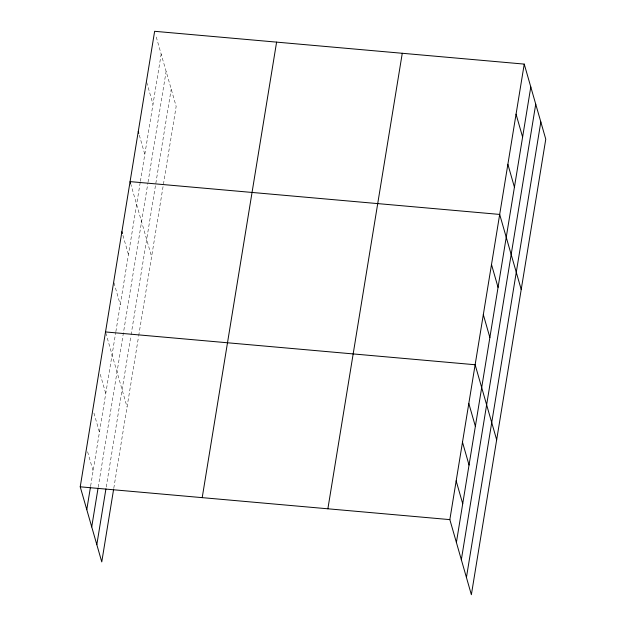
<?xml version="1.0" encoding="UTF-8"?>
<svg xmlns="http://www.w3.org/2000/svg" width="626" height="626" viewBox="0 0 626 626"><rect width="100%" height="100%" fill="white"/><g stroke="black" fill="none" stroke-linecap="round" stroke-linejoin="round"><path stroke-width="0.47" stroke-dasharray="3.13 2.35" d="M90.637 486.05L115.7 332.625M115.857 331.663L140.247 182.299M140.404 181.337L161.179 54.141M98.204 487.239L147.869 183.16M148.026 182.197L166.125 71.38M106.224 487.051L130.928 335.818M131.084 334.855L171.211 89.142M113.791 488.233L138.542 336.678M138.698 335.716L176.156 106.381L155.678 34.954M146.703 82.319L152.994 104.252M139.308 135.169L144.809 154.356M130.599 183.449L151.609 256.699M122.939 235.384L128.447 254.571M113.971 282.749L120.262 304.682M105.786 332.852L127.055 407.017M100.254 374.317L105.755 393.504M93.931 413.035L99.432 432.222M87.601 451.753L93.11 470.94"/><path stroke-width="0.94" d="M113.635 489.18L101.764 561.898L80.23 486.817L154.63 31.3L524.236 64.102L545.77 139.183L471.37 594.7L449.844 519.619L524.236 64.102M86.779 509.658L90.488 486.997M91.725 526.896L98.047 488.178M96.819 544.659L105.919 488.937M202.206 497.647L276.598 42.122M327.875 508.797L402.268 53.28M456.393 542.468L530.793 86.951M461.339 559.707L535.731 104.182M466.433 577.462L540.825 121.945M105.528 331.944L475.142 364.747L496.668 439.828M80.23 486.817L449.844 519.619M516.059 114.214L522.608 137.055M507.874 164.317L514.423 187.166M521.215 289.502L499.689 214.428L130.075 181.618L130.599 183.449M491.504 264.532L498.053 287.373M483.319 314.635L489.868 337.484M468.811 403.465L475.369 426.306M462.489 442.183L469.038 465.032M456.166 480.901L462.716 503.75M138.26 131.515L138.784 133.338M121.898 231.73L122.414 233.553"/></g></svg>
